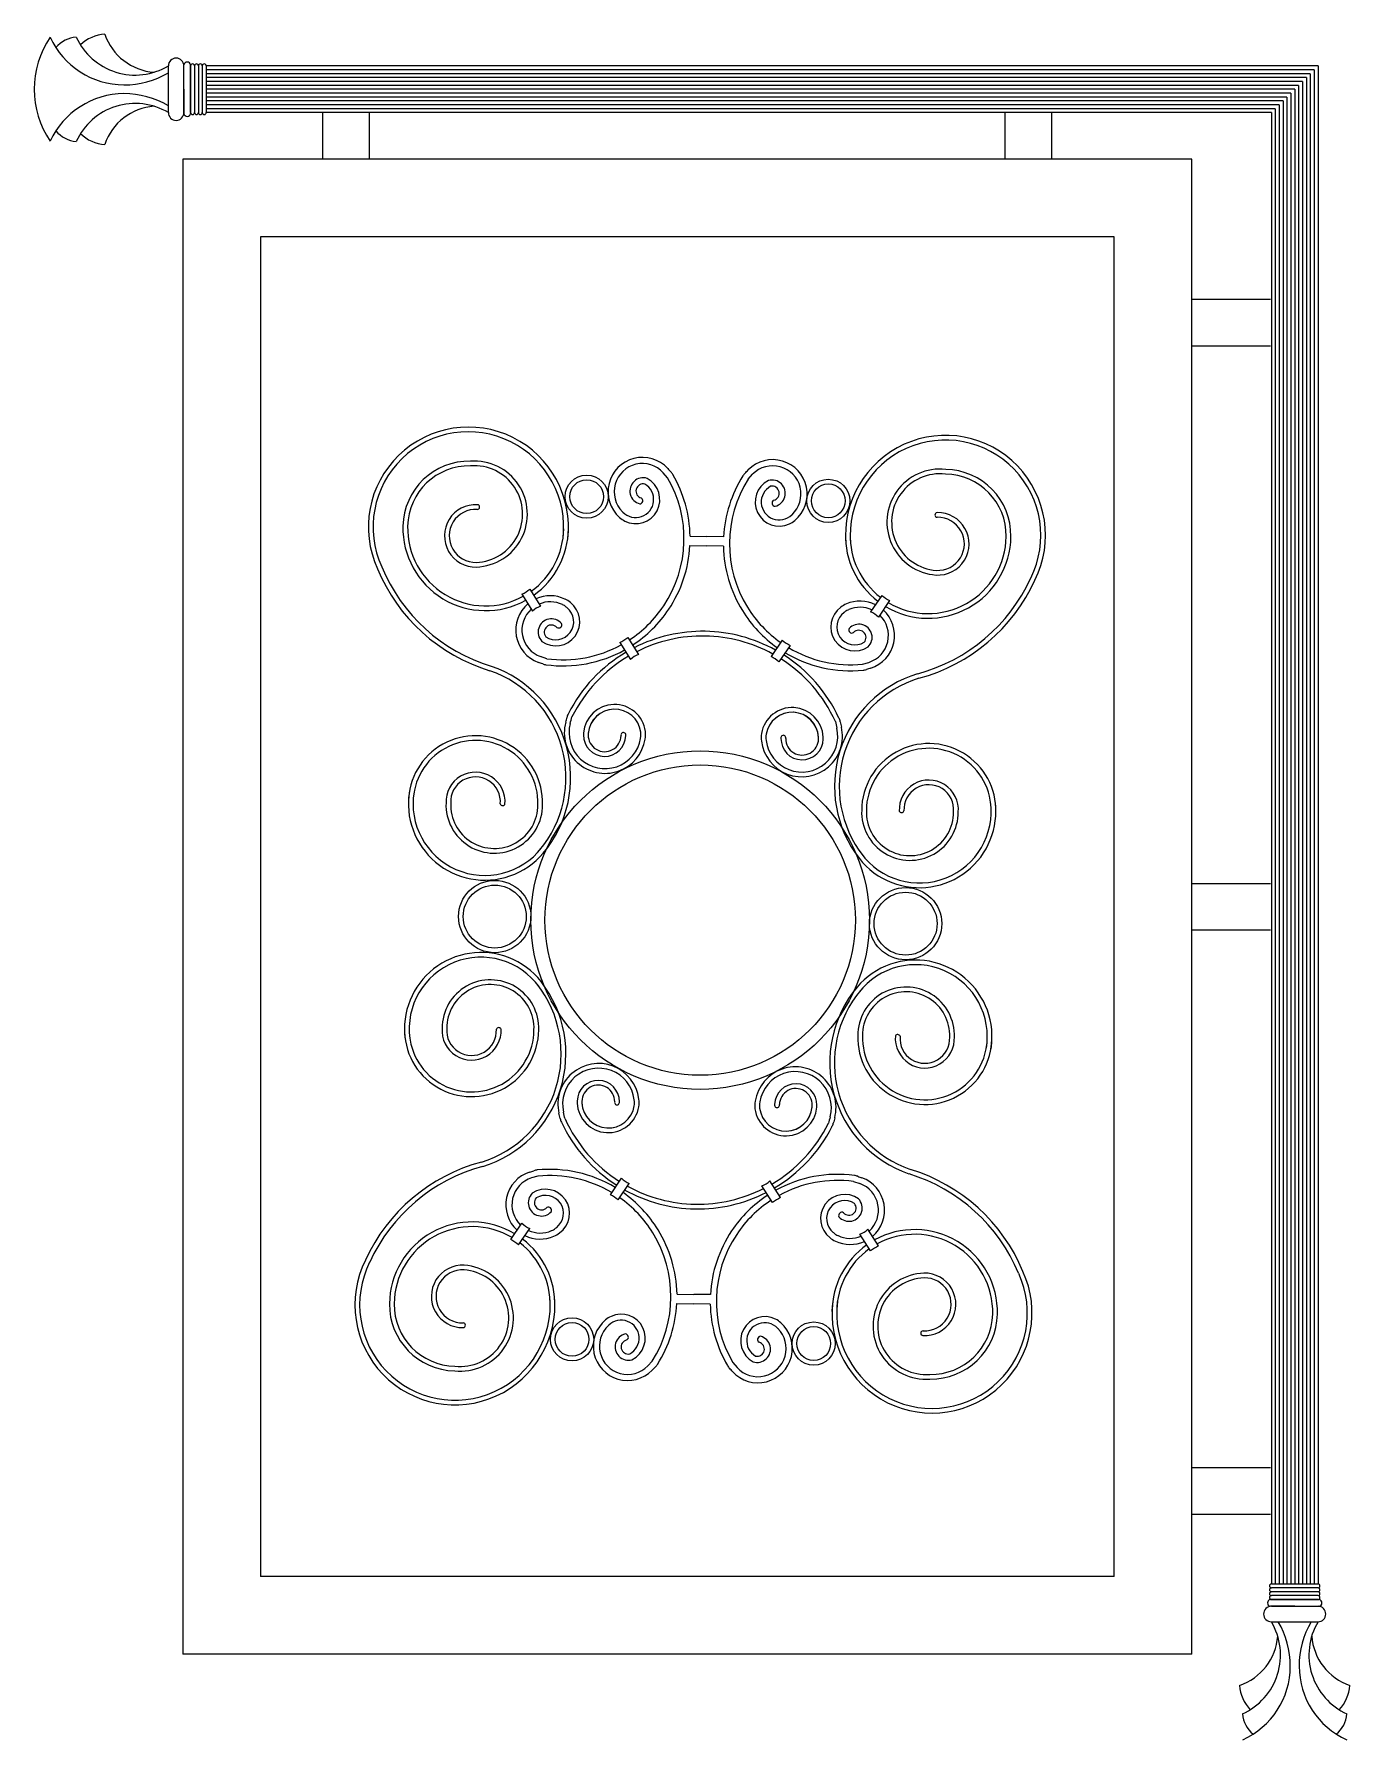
# Model space of a CAD drawing. Header units: millimetres. Extents: x 587797 to 2274247, y 1711 to 439204.
# Drawn here: x 1018889 to 1019713, y 288877 to 289946 of the extents above; entities that cross this region are included whole.
import ezdxf

# ---------------------------------------------------------------- set-up
doc = ezdxf.new("R2010")
doc.units = ezdxf.units.MM
doc.layers.add('finiture', color=7, linetype='Continuous', lineweight=20)

msp = doc.modelspace()

# ---------------------------------------------------------------- linework, layer by layer
at = {"layer": 'finiture', "linetype": 'Continuous'}
for p, q in [((1018973.049, 289897.019, 1145.373), (1018973.049, 289926.242, 1145.373)), ((1018982.79, 289911.631, 1145.373), (1018982.79, 289926.866, 1145.373)), ((1018982.79, 289897.019, 1145.373), (1018982.79, 289926.242, 1145.373)), ((1018986.991, 289897.019, 1145.373), (1018986.991, 289926.866, 1145.373)), ((1018986.991, 289926.242, 1145.373), (1018986.991, 289896.396, 1145.373)), ((1018989.426, 289926.242, 1145.373), (1018989.426, 289897.019, 1145.373)), ((1018991.861, 289926.242, 1145.373), (1018991.861, 289897.019, 1145.373)), ((1018994.296, 289926.242, 1145.373), (1018994.296, 289897.019, 1145.373)), ((1018996.732, 289926.242, 1145.373), (1018996.732, 289897.019, 1145.373)), ((1019693.091, 289926.242, 1145.373), (1018996.732, 289926.242, 1145.373)), ((1019690.656, 289923.807, 1145.373), (1018996.732, 289923.807, 1145.373)), ((1019688.221, 289921.372, 1145.373), (1018996.732, 289921.372, 1145.373)), ((1019685.785, 289918.937, 1145.373), (1018996.732, 289918.937, 1145.373)), ((1019685.785, 289918.937, 1145.373), (1019685.785, 288975.139, 1145.373)), ((1019688.221, 289921.372, 1145.373), (1019688.221, 288975.139, 1145.373)), ((1019690.656, 289923.807, 1145.373), (1019690.656, 288975.139, 1145.373)), ((1019693.091, 289926.242, 1145.373), (1019693.091, 288975.139, 1145.373)), ((1018982.79, 289911.631, 1145.373), (1018982.79, 289896.396, 1145.373)), ((1019683.35, 289916.501, 1145.373), (1018996.732, 289916.501, 1145.373)), ((1019680.915, 289914.066, 1145.373), (1018996.732, 289914.066, 1145.373)), ((1019678.48, 289911.631, 1145.373), (1018996.732, 289911.631, 1145.373)), ((1019676.044, 289909.196, 1145.373), (1018996.732, 289909.196, 1145.373)), ((1019676.044, 289909.196, 1145.373), (1019676.044, 288975.139, 1145.373)), ((1019678.48, 289911.631, 1145.373), (1019678.48, 288975.139, 1145.373)), ((1019680.915, 289914.066, 1145.373), (1019680.915, 288975.139, 1145.373)), ((1019683.35, 289916.501, 1145.373), (1019683.35, 288975.139, 1145.373)), ((1019673.609, 289906.76, 1145.373), (1018996.732, 289906.76, 1145.373)), ((1019671.174, 289904.325, 1145.373), (1018996.732, 289904.325, 1145.373)), ((1019668.739, 289901.89, 1145.373), (1018996.732, 289901.89, 1145.373)), ((1019666.303, 289899.455, 1145.373), (1018996.732, 289899.455, 1145.373)), ((1019663.868, 289897.019, 1145.373), (1018996.732, 289897.019, 1145.373)), ((1019069.789, 289867.796, 1145.373), (1019069.789, 289897.019, 1145.373)), ((1019099.012, 289867.796, 1145.373), (1019099.012, 289897.019, 1145.373)), ((1019497.169, 289867.796, 1145.373), (1019497.169, 289897.019, 1145.373)), ((1019526.392, 289867.796, 1145.373), (1019526.392, 289897.019, 1145.373)), ((1019663.868, 289897.019, 1145.373), (1019663.868, 288975.139, 1145.373)), ((1019666.303, 289899.455, 1145.373), (1019666.303, 288975.139, 1145.373)), ((1019668.739, 289901.89, 1145.373), (1019668.739, 288975.139, 1145.373)), ((1019671.174, 289904.325, 1145.373), (1019671.174, 288975.139, 1145.373)), ((1019673.609, 289906.76, 1145.373), (1019673.609, 288975.139, 1145.373)), ((1019614.061, 289780.127, 1145.373), (1019663.379, 289780.127, 1145.373)), ((1019614.061, 289750.904, 1145.373), (1019663.379, 289750.904, 1145.373)), ((1019614.061, 289414.109, 1145.373), (1019663.379, 289414.109, 1145.373)), ((1019614.061, 289384.886, 1145.373), (1019663.379, 289384.886, 1145.373)), ((1019614.061, 289048.091, 1145.373), (1019663.379, 289048.091, 1145.373)), ((1019614.061, 289018.868, 1145.373), (1019663.379, 289018.868, 1145.373)), ((1019693.091, 288975.139, 1145.373), (1019663.868, 288975.139, 1145.373)), ((1019693.091, 288972.704, 1145.373), (1019663.868, 288972.704, 1145.373)), ((1019693.091, 288970.269, 1145.373), (1019663.868, 288970.269, 1145.373)), ((1019693.091, 288967.834, 1145.373), (1019663.868, 288967.834, 1145.373)), ((1019693.091, 288965.398, 1145.373), (1019663.244, 288965.398, 1145.373)), ((1019678.48, 288961.198, 1145.373), (1019663.244, 288961.198, 1145.373)), ((1019663.868, 288965.398, 1145.373), (1019693.715, 288965.398, 1145.373)), ((1019663.868, 288961.198, 1145.373), (1019693.091, 288961.198, 1145.373)), ((1019678.48, 288961.198, 1145.373), (1019693.715, 288961.198, 1145.373)), ((1019663.868, 288951.457, 1145.373), (1019693.091, 288951.457, 1145.373))]:
    msp.add_line(p, q, dxfattribs=at)
at = {"layer": 'finiture'}
for p, q in [((1018982.12, 289867.796, 1145.373), (1018982.12, 288931.199, 1145.373)), ((1019614.061, 289867.796, 1145.373), (1018982.12, 289867.796, 1145.373)), ((1019614.061, 288931.199, 1145.373), (1019614.061, 289867.796, 1145.373)), ((1019030.825, 289819.091, 1145.373), (1019030.825, 288979.904, 1145.373)), ((1019565.356, 289819.091, 1145.373), (1019030.825, 289819.091, 1145.373)), ((1019565.356, 288979.904, 1145.373), (1019565.356, 289819.091, 1145.373)), ((1019285.681, 289668.266, 1145.373), (1019283.007, 289671.394, 1145.373)), ((1019336.15, 289667.392, 1145.373), (1019338.931, 289670.426, 1145.373)), ((1019299.824, 289631.618, 1145.373), (1019310.286, 289631.437, 1145.373)), ((1019320.747, 289631.256, 1145.373), (1019310.286, 289631.437, 1145.373)), ((1019299.723, 289625.728, 1145.373), (1019310.184, 289625.547, 1145.373)), ((1019320.645, 289625.366, 1145.373), (1019310.184, 289625.547, 1145.373)), ((1019199.483, 289598.351, 1145.373), (1019206.118, 289587.844, 1145.373)), ((1019194.499, 289595.21, 1145.373), (1019201.136, 289584.699, 1145.373)), ((1019419.876, 289594.536, 1145.373), (1019412.882, 289584.265, 1145.373)), ((1019424.748, 289591.224, 1145.373), (1019417.751, 289580.949, 1145.373)), ((1019255.857, 289564.943, 1145.373), (1019262.494, 289554.432, 1145.373)), ((1019260.841, 289568.084, 1145.373), (1019267.476, 289557.577, 1145.373)), ((1019357.507, 289566.411, 1145.373), (1019350.513, 289556.14, 1145.373)), ((1019210.052, 289554.874, 1145.373), (1019206.137, 289556.141, 1145.373)), ((1019362.38, 289563.099, 1145.373), (1019355.382, 289552.824, 1145.373)), ((1019407.809, 289551.451, 1145.373), (1019411.766, 289552.581, 1145.373)), ((1019204.44, 289230.711, 1145.373), (1019200.483, 289229.581, 1145.373)), ((1019249.869, 289219.063, 1145.373), (1019256.866, 289229.338, 1145.373)), ((1019254.741, 289215.751, 1145.373), (1019261.736, 289226.022, 1145.373)), ((1019351.408, 289214.078, 1145.373), (1019344.773, 289224.585, 1145.373)), ((1019356.391, 289217.219, 1145.373), (1019349.754, 289227.73, 1145.373)), ((1019402.197, 289227.288, 1145.373), (1019406.112, 289226.021, 1145.373)), ((1019187.5, 289190.938, 1145.373), (1019194.497, 289201.213, 1145.373)), ((1019192.373, 289187.627, 1145.373), (1019199.367, 289197.898, 1145.373)), ((1019412.766, 289183.811, 1145.373), (1019406.131, 289194.318, 1145.373)), ((1019417.749, 289186.952, 1145.373), (1019411.112, 289197.463, 1145.373)), ((1019291.502, 289150.907, 1145.373), (1019301.963, 289150.725, 1145.373)), ((1019291.604, 289156.797, 1145.373), (1019302.065, 289156.616, 1145.373)), ((1019312.424, 289150.544, 1145.373), (1019301.963, 289150.725, 1145.373)), ((1019312.526, 289156.434, 1145.373), (1019302.065, 289156.616, 1145.373)), ((1019276.099, 289114.77, 1145.373), (1019273.318, 289111.736, 1145.373)), ((1019326.568, 289113.896, 1145.373), (1019329.242, 289110.768, 1145.373)), ((1019565.356, 288979.904, 1145.373), (1019030.825, 288979.904, 1145.373)), ((1019614.061, 288931.199, 1145.373), (1018982.12, 288931.199, 1145.373))]:
    msp.add_line(p, q, dxfattribs=at)
for centre, radius in [((1019235.025, 289656.376, 1145.373), 13.537), ((1019235.025, 289656.376, 1145.373), 10.592), ((1019386.364, 289653.756, 1145.373), 13.537), ((1019386.364, 289653.756, 1145.373), 10.592), ((1019306.124, 289391.081, 1145.373), 106.037), ((1019306.124, 289391.081, 1145.373), 97.201), ((1019177.444, 289393.309, 1145.373), 22.662), ((1019177.444, 289393.309, 1145.373), 19.717), ((1019434.805, 289388.853, 1145.373), 22.662), ((1019434.805, 289388.853, 1145.373), 19.717), ((1019225.885, 289128.406, 1145.373), 13.537), ((1019225.885, 289128.406, 1145.373), 10.592), ((1019377.224, 289125.786, 1145.373), 13.537), ((1019377.224, 289125.786, 1145.373), 10.592)]:
    msp.add_circle(centre, radius, dxfattribs=at)
at = {"layer": 'finiture', "linetype": 'Continuous'}
for centre, radius, start, end in [((1018946.559, 289911.631, 1145.373), 57.591, 145.553296, 214.446704), ((1018945.448, 289965.361, 1145.373), 50.978, 204.517676, 269.732575), ((1018917.011, 289925.735, 1145.373), 18.698, 95.096396, 140.256088), ((1018952.29, 289961.069, 1145.373), 40.544, 204.338402, 300.797772), ((1018934.865, 289921.843, 1145.373), 24.388, 93.843994, 133.782785), ((1018966.673, 289957.5, 1145.373), 35.307, 198.705937, 265.834206), ((1018977.919, 289926.242, 1145.373), 4.871, 0, 180), ((1018984.89, 289926.554, 1145.373), 2.123, 8.445334, 171.554666), ((1018945.252, 289969.4, 1145.373), 55.016, 269.955686, 300.347421), ((1018988.208, 289926.242, 1145.373), 1.218, 0, 180), ((1018990.644, 289926.242, 1145.373), 1.218, 0, 180), ((1018993.079, 289926.242, 1145.373), 1.218, 0, 180), ((1018995.514, 289926.242, 1145.373), 1.218, 0, 180), ((1018945.448, 289857.901, 1145.373), 50.978, 90.267425, 155.482324), ((1018945.252, 289853.862, 1145.373), 55.016, 59.652579, 90.044314), ((1018952.29, 289862.193, 1145.373), 40.544, 59.202228, 155.661598), ((1018966.673, 289865.762, 1145.373), 35.307, 94.165794, 161.294063), ((1018977.919, 289897.019, 1145.373), 4.871, 180, 0), ((1018984.89, 289896.707, 1145.373), 2.123, 188.445334, 351.554666), ((1018988.208, 289897.019, 1145.373), 1.218, 180, 0), ((1018990.644, 289897.019, 1145.373), 1.218, 180, 0), ((1018993.079, 289897.019, 1145.373), 1.218, 180, 0), ((1018995.514, 289897.019, 1145.373), 1.218, 180, 0), ((1018917.011, 289897.526, 1145.373), 18.698, 219.743912, 264.903604), ((1018934.865, 289901.418, 1145.373), 24.388, 226.217215, 266.156006), ((1019663.868, 288973.922, 1145.373), 1.218, 90, 270), ((1019663.868, 288971.487, 1145.373), 1.218, 90, 270), ((1019663.868, 288969.051, 1145.373), 1.218, 90, 270), ((1019663.868, 288966.616, 1145.373), 1.218, 90, 270), ((1019693.091, 288973.922, 1145.373), 1.218, 270, 90), ((1019693.091, 288971.487, 1145.373), 1.218, 270, 90), ((1019693.091, 288969.051, 1145.373), 1.218, 270, 90), ((1019693.091, 288966.616, 1145.373), 1.218, 270, 90), ((1019663.868, 288956.327, 1145.373), 4.871, 90, 270), ((1019663.556, 288963.298, 1145.373), 2.123, 98.445334, 261.554666), ((1019693.091, 288956.327, 1145.373), 4.871, 270, 90), ((1019693.403, 288963.298, 1145.373), 2.123, 278.445334, 81.554666), ((1019629.042, 288930.698, 1145.373), 40.544, 294.338402, 30.797772), ((1019620.711, 288923.66, 1145.373), 55.016, 359.955686, 30.347421), ((1019736.248, 288923.66, 1145.373), 55.016, 149.652579, 180.044314), ((1019727.917, 288930.698, 1145.373), 40.544, 149.202228, 245.661598), ((1019632.611, 288945.08, 1145.373), 35.307, 288.705937, 355.834206), ((1019724.348, 288945.08, 1145.373), 35.307, 184.165794, 251.294063), ((1019624.749, 288923.856, 1145.373), 50.978, 294.517676, 359.732575), ((1019732.21, 288923.856, 1145.373), 50.978, 180.267425, 245.482324), ((1019668.267, 288913.273, 1145.373), 24.388, 183.843994, 223.782785), ((1019688.692, 288913.273, 1145.373), 24.388, 316.217215, 356.156006), ((1019664.375, 288895.418, 1145.373), 18.698, 185.096396, 230.256088), ((1019692.584, 288895.418, 1145.373), 18.698, 309.743912, 354.903604)]:
    msp.add_arc(centre, radius, start, end, dxfattribs=at)
at = {"layer": 'finiture'}
for centre, radius, start, end in [((1019160.944, 289637.307, 1145.373), 62.654, 353.067252, 204.593901), ((1019160.944, 289637.307, 1145.373), 59.709, 353.067252, 204.593901), ((1019459.741, 289632.134, 1145.373), 62.654, 333.422444, 184.949094), ((1019459.741, 289632.134, 1145.373), 59.709, 333.422444, 184.949094), ((1019161.516, 289637.047, 1145.373), 41.581, 89.008173, 178.69962), ((1019161.516, 289637.047, 1145.373), 38.636, 88.81077, 178.69962), ((1019164.646, 289645.47, 1145.373), 33.24, 272.260559, 94.158021), ((1019164.646, 289645.47, 1145.373), 30.294, 272.260559, 94.407359), ((1019269.95, 289659.454, 1145.373), 21.523, 42.440911, 228.233065), ((1019269.95, 289659.454, 1145.373), 17.694, 42.440911, 225.042348), ((1028102.317, 297736.086, 1145.373), 11946.881, 222.4409114, 222.4544215), ((1019280.389, 289665.179, 1145.373), 9.956, 30.251724, 42.454421), ((1010804.06, 298035.56, 1145.373), 11946.881, 315.5619242, 315.5754343), ((1019351.567, 289658.041, 1145.373), 21.523, 309.78328, 135.575434), ((1019351.567, 289658.041, 1145.373), 17.694, 312.973998, 135.575434), ((1019456.323, 289640.42, 1145.373), 33.24, 83.858325, 265.755787), ((1019459.16, 289631.894, 1145.373), 41.581, 359.316726, 89.008173), ((1019265.73, 289654.569, 1145.373), 11.259, 224.038306, 59.329105), ((1019265.73, 289654.569, 1145.373), 15.088, 243.117537, 61.31803), ((1019270.41, 289659.886, 1145.373), 8.324, 72.077753, 255.059774), ((1019270.41, 289659.886, 1145.373), 4.495, 76.316721, 255.059774), ((1019220.158, 289630.051, 1145.373), 75.853, 326.297799, 30.251724), ((1019220.158, 289630.051, 1145.373), 79.682, 1.12662, 30.251724), ((1019400.311, 289626.932, 1145.373), 79.682, 147.764622, 176.889725), ((1019400.311, 289626.932, 1145.373), 75.853, 147.764622, 211.718546), ((1019341.332, 289664.124, 1145.373), 9.956, 135.561924, 147.764622), ((1019355.615, 289653.013, 1145.373), 15.088, 116.698316, 294.898809), ((1019355.615, 289653.013, 1145.373), 11.259, 118.687241, 313.97804), ((1019351.122, 289658.488, 1145.373), 8.324, 282.956572, 105.938593), ((1019351.122, 289658.488, 1145.373), 4.495, 282.956572, 101.699625), ((1019456.323, 289640.42, 1145.373), 30.294, 83.608987, 265.755787), ((1019459.16, 289631.894, 1145.373), 38.636, 359.316726, 89.205576), ((1019165.556, 289631.821, 1145.373), 19.57, 86.841819, 271.174527), ((1019166.514, 289649.893, 1145.373), 1.473, 268.35638, 85.327258), ((1019268.23, 289653.834, 1145.373), 1.991, 270.996115, 59.123433), ((1019353.092, 289652.365, 1145.373), 1.991, 118.892913, 267.020231), ((1019165.556, 289631.821, 1145.373), 16.624, 86.841819, 271.174527), ((1019263.983, 289651.926, 1145.373), 11.947, 225.528446, 244.860792), ((1019246.625, 289636.095, 1145.373), 15.317, 44.038306, 45.042348), ((1019357.27, 289650.311, 1145.373), 11.947, 293.155554, 312.4879), ((1019374.069, 289633.888, 1145.373), 15.317, 132.973998, 133.97804), ((1019454.609, 289644.905, 1145.373), 1.473, 92.689088, 269.659965), ((1019454.942, 289626.811, 1145.373), 19.57, 266.841819, 91.174527), ((1019454.942, 289626.811, 1145.373), 16.624, 266.841819, 91.174527), ((1019171.762, 289636.814, 1145.373), 51.83, 178.69962, 298.965545), ((1019171.762, 289636.814, 1145.373), 48.884, 178.69962, 298.766236), ((1019171.762, 289636.814, 1145.373), 48.884, 305.675033, 359.316726), ((1019171.762, 289636.814, 1145.373), 51.83, 305.481279, 359.316726), ((1019448.912, 289632.016, 1145.373), 51.83, 178.69962, 232.535067), ((1019448.912, 289632.016, 1145.373), 48.884, 178.69962, 232.341313), ((1019448.912, 289632.016, 1145.373), 51.83, 239.050801, 359.316726), ((1019448.912, 289632.016, 1145.373), 48.884, 239.25011, 359.316726), ((1019220.158, 289630.051, 1145.373), 79.682, 326.297799, 356.889725), ((1019400.311, 289626.932, 1145.373), 79.682, 181.12662, 211.718546), ((1019207.149, 289654.133, 1145.373), 111.74, 202.578209, 252.98212), ((1019207.149, 289654.133, 1145.373), 108.794, 202.578209, 252.98212), ((1019171.762, 289636.814, 1145.373), 47.412, 298.657277, 305.780953), ((1019414.141, 289650.559, 1145.373), 108.804, 285.03538, 335.489451), ((1019414.146, 289650.55, 1145.373), 111.74, 285.034226, 335.438136), ((1019212.143, 289572.784, 1145.373), 21.523, 130.135183, 250.154688), ((1019212.143, 289572.784, 1145.373), 16.221, 111.807255, 132.731443), ((1019212.143, 289572.784, 1145.373), 21.523, 64.362533, 114.403514), ((1019212.143, 289572.784, 1145.373), 17.694, 64.362533, 112.686668), ((1019215.696, 289578.021, 1145.373), 15.088, 234.515484, 52.715977), ((1019215.696, 289578.021, 1145.373), 11.259, 236.504409, 51.184143), ((1019216.801, 289581.185, 1145.373), 8.118, 49.524743, 67.067153), ((1019216.801, 289581.185, 1145.373), 11.947, 47.734807, 67.067153), ((1019241.955, 289610.662, 1145.373), 30.633, 229.524743, 231.184143), ((1019220.158, 289630.051, 1145.373), 75.853, 303.263139, 326.297799), ((1019400.311, 289626.932, 1145.373), 75.853, 211.718546, 234.753207), ((1019402.97, 289574.779, 1145.373), 15.088, 125.300369, 303.500862), ((1019401.975, 289577.979, 1145.373), 11.947, 110.949192, 130.281538), ((1019406.339, 289569.422, 1145.373), 21.523, 63.612831, 113.653812), ((1019406.339, 289569.422, 1145.373), 17.694, 65.329677, 113.653812), ((1019448.912, 289632.016, 1145.373), 47.412, 232.235392, 239.359069), ((1019212.143, 289572.784, 1145.373), 17.694, 131.852029, 250.154688), ((1019212.949, 289571.492, 1145.373), 8.324, 40.77374, 223.755761), ((1019212.949, 289571.492, 1145.373), 4.495, 40.77374, 219.516793), ((1019217.446, 289576.092, 1145.373), 1.991, 236.710081, 24.837399), ((1019220.158, 289630.051, 1145.373), 79.682, 303.215377, 326.297799), ((1019400.311, 289626.932, 1145.373), 79.682, 211.718546, 234.800968), ((1019402.97, 289574.779, 1145.373), 11.259, 126.832203, 301.511936), ((1019377.856, 289608.31, 1145.373), 30.633, 306.832203, 308.491603), ((1019401.975, 289577.979, 1145.373), 8.118, 110.949192, 128.491603), ((1019405.488, 289568.159, 1145.373), 8.324, 314.260585, 137.242605), ((1019406.339, 289569.422, 1145.373), 17.694, 287.861658, 46.164317), ((1019406.339, 289569.422, 1145.373), 16.221, 45.284903, 66.209091), ((1019406.339, 289569.422, 1145.373), 21.523, 287.861658, 47.881162), ((1019233.12, 289606.547, 1145.373), 47.412, 298.657277, 305.780953), ((1019307.625, 289477.73, 1145.373), 94.298, 89.008173, 116.986376), ((1019307.625, 289477.73, 1145.373), 91.353, 89.008173, 116.815529), ((1019307.625, 289477.73, 1145.373), 91.353, 61.200817, 89.008173), ((1019307.625, 289477.73, 1145.373), 94.298, 61.02997, 89.008173), ((1019386.543, 289603.891, 1145.373), 47.412, 232.235392, 239.359069), ((1019401.154, 289572.911, 1145.373), 1.991, 153.178947, 301.306264), ((1019405.488, 289568.159, 1145.373), 4.495, 318.499552, 137.242605), ((1019220.158, 289630.051, 1145.373), 79.682, 262.343875, 298.977594), ((1019220.158, 289630.051, 1145.373), 75.853, 262.343875, 298.811226), ((1019307.625, 289477.73, 1145.373), 94.298, 120.572971, 152.962097), ((1019307.625, 289477.73, 1145.373), 91.353, 120.518258, 153.569503), ((1019273.501, 289542.517, 1145.373), 16.221, 111.807255, 132.731443), ((1019343.97, 289541.297, 1145.373), 16.221, 45.284903, 66.209091), ((1019307.625, 289477.73, 1145.373), 91.353, 24.446843, 57.498087), ((1019307.625, 289477.73, 1145.373), 94.298, 25.054248, 57.443374), ((1019400.311, 289626.932, 1145.373), 79.682, 239.038752, 275.672471), ((1019400.311, 289626.932, 1145.373), 75.853, 239.20512, 275.672471), ((1019151.195, 289480.342, 1145.373), 70.868, 320.128633, 70.846514), ((1019151.195, 289480.342, 1145.373), 73.813, 320.11978, 70.846514), ((1015149.087, 278315.152, 1145.373), 11946.881, 70.1411775, 70.1546875), ((1019210.868, 289560.946, 1145.373), 9.956, 250.141177, 262.343875), ((1019464.051, 289474.926, 1145.373), 73.813, 107.169832, 217.896566), ((1019407.203, 289557.547, 1145.373), 9.956, 275.672471, 287.875168), ((1023077.285, 278177.896, 1145.373), 11946.881, 107.8616581, 107.8751682), ((1019464.051, 289474.926, 1145.373), 70.868, 107.169832, 217.887713), ((1019252.483, 289506.671, 1145.373), 19.517, 7.571165, 175.121686), ((1019252.483, 289506.671, 1145.373), 16.572, 7.571165, 175.121686), ((1019252.483, 289506.671, 1145.373), 16.572, 7.571165, 174.776732), ((1019363.734, 289504.745, 1145.373), 19.517, 2.89466, 170.445181), ((1019246.504, 289508.507, 1145.373), 25.471, 165.151285, 350.943439), ((1005555.7, 293138.23, 1145.373), 14138.321, 345.1512848, 345.1647949), ((1019234.127, 289515.241, 1145.373), 11.782, 152.962097, 165.164795), ((1019246.504, 289508.507, 1145.373), 22.525, 165.151285, 350.943439), ((1005555.7, 293138.23, 1145.373), 14141.267, 345.1512848, 345.1685229), ((1019369.774, 289506.373, 1145.373), 25.471, 187.072907, 12.865061), ((1019363.734, 289504.745, 1145.373), 16.572, 2.89466, 170.445181), ((1019363.734, 289504.745, 1145.373), 16.572, 3.239613, 170.445181), ((1019369.774, 289506.373, 1145.373), 22.525, 187.072907, 12.865061), ((1033178.014, 292660.022, 1145.373), 14141.267, 192.8478227, 192.8650609), ((1019382.377, 289512.674, 1145.373), 11.782, 12.851551, 25.054248), ((1033178.014, 292660.022, 1145.373), 14138.321, 192.8515508, 192.8650609), ((1019165.406, 289464.561, 1145.373), 42.038, 358.357577, 179.658769), ((1019165.406, 289464.561, 1145.373), 39.093, 358.357577, 179.658769), ((1019253.358, 289507.979, 1145.373), 20.324, 179.008173, 182.482472), ((1019246.269, 289506.87, 1145.373), 13.218, 179.008173, 359.008173), ((1019253.358, 289507.979, 1145.373), 17.379, 179.33827, 182.784056), ((1019246.269, 289506.87, 1145.373), 10.272, 178.521749, 359.008173), ((1019258.019, 289507.063, 1145.373), 1.525, 343.948899, 194.067446), ((1019257.816, 289507.38, 1145.373), 11.193, 348.238819, 7.571165), ((1019257.816, 289507.38, 1145.373), 14.138, 348.238819, 7.571165), ((1019358.43, 289505.638, 1145.373), 14.138, 170.445181, 189.777527), ((1019358.43, 289505.638, 1145.373), 11.193, 170.445181, 189.777527), ((1019358.216, 289505.328, 1145.373), 1.525, 343.948899, 194.067446), ((1019369.952, 289504.729, 1145.373), 13.218, 179.008173, 359.008173), ((1019369.952, 289504.729, 1145.373), 10.272, 179.008173, 359.494597), ((1019362.906, 289506.082, 1145.373), 17.379, 355.23229, 358.678076), ((1019362.906, 289506.082, 1145.373), 20.324, 355.533874, 359.008173), ((1019449.302, 289459.646, 1145.373), 42.038, 358.357577, 179.658769), ((1019449.302, 289459.646, 1145.373), 39.093, 358.357577, 179.658769), ((1019165.417, 289465.234, 1145.373), 18.512, 354.891183, 183.125162), ((1019165.417, 289465.234, 1145.373), 15.567, 354.891183, 183.125162), ((1019171.288, 289464.015, 1145.373), 47.927, 170.389877, 289.128561), ((1019171.288, 289464.015, 1145.373), 44.981, 170.389877, 322.125529), ((1019449.314, 289460.319, 1145.373), 18.512, 354.891183, 183.125162), ((1019449.314, 289460.319, 1145.373), 15.567, 354.891183, 183.125162), ((1019177.167, 289463.278, 1145.373), 30.261, 177.675268, 0.341078), ((1019177.167, 289463.278, 1145.373), 27.316, 177.675268, 0.341078), ((1019182.451, 289464.418, 1145.373), 1.632, 200.424533, 329.357834), ((1019443.405, 289459.304, 1145.373), 44.981, 215.890817, 7.626469), ((1019437.503, 289458.77, 1145.373), 30.261, 177.675268, 0.341078), ((1019437.503, 289458.77, 1145.373), 27.316, 177.675268, 0.341078), ((1019443.405, 289459.304, 1145.373), 47.927, 248.887784, 7.626469), ((1019432.262, 289460.093, 1145.373), 1.632, 208.658511, 337.591813), ((1019171.288, 289464.015, 1145.373), 47.927, 289.128561, 319.696172), ((1019443.405, 289459.304, 1145.373), 47.927, 218.320174, 248.887784), ((1019168.844, 289322.858, 1145.373), 47.927, 68.887784, 187.626469), ((1019168.844, 289322.858, 1145.373), 44.981, 35.890817, 187.626469), ((1019168.844, 289322.858, 1145.373), 47.927, 38.320174, 68.887784), ((1019440.961, 289318.147, 1145.373), 47.927, 109.128561, 139.696172), ((1019440.961, 289318.147, 1145.373), 44.981, 350.389877, 142.125529), ((1019440.961, 289318.147, 1145.373), 47.927, 350.389877, 109.128561), ((1019174.745, 289323.392, 1145.373), 30.261, 357.675268, 180.341078), ((1019148.198, 289307.237, 1145.373), 73.813, 287.169832, 37.896566), ((1019174.745, 289323.392, 1145.373), 27.316, 357.675268, 180.341078), ((1019148.198, 289307.237, 1145.373), 70.868, 287.169832, 37.887713), ((1019461.054, 289301.82, 1145.373), 73.813, 140.11978, 250.846514), ((1019461.054, 289301.82, 1145.373), 70.868, 140.128633, 250.846514), ((1019435.082, 289318.885, 1145.373), 30.261, 357.675268, 180.341078), ((1019435.082, 289318.885, 1145.373), 27.316, 357.675268, 180.341078), ((1019162.946, 289322.516, 1145.373), 42.038, 178.357577, 359.658769), ((1019162.946, 289322.516, 1145.373), 39.093, 178.357577, 359.658769), ((1019162.935, 289321.843, 1145.373), 18.512, 174.891183, 3.125162), ((1019162.935, 289321.843, 1145.373), 15.567, 174.891183, 3.125162), ((1019179.987, 289322.069, 1145.373), 1.632, 28.658511, 157.591813), ((1019429.797, 289317.745, 1145.373), 1.632, 20.424533, 149.357834), ((1019446.843, 289317.602, 1145.373), 42.038, 178.357577, 359.658769), ((1019446.843, 289317.602, 1145.373), 39.093, 178.357577, 359.658769), ((1019446.832, 289316.928, 1145.373), 18.512, 174.891183, 3.125162), ((1019446.832, 289316.928, 1145.373), 15.567, 174.891183, 3.125162), ((1019242.475, 289275.789, 1145.373), 25.471, 7.072907, 192.865061), ((1019242.475, 289275.789, 1145.373), 22.525, 7.072907, 192.865061), ((1019365.745, 289273.655, 1145.373), 25.471, 345.151285, 170.943439), ((1019242.296, 289277.434, 1145.373), 13.218, 359.008173, 179.008173), ((1019242.296, 289277.434, 1145.373), 10.272, 359.008173, 179.494597), ((1019365.745, 289273.655, 1145.373), 22.525, 345.151285, 170.943439), ((1019365.98, 289275.292, 1145.373), 13.218, 359.008173, 179.008173), ((1019249.343, 289276.08, 1145.373), 20.324, 175.533874, 179.008173), ((1019248.515, 289277.417, 1145.373), 19.517, 182.89466, 350.445181), ((1019248.515, 289277.417, 1145.373), 16.572, 182.89466, 350.445181), ((1019249.343, 289276.08, 1145.373), 17.379, 175.23229, 178.678076), ((1019248.515, 289277.417, 1145.373), 16.572, 183.239613, 350.445181), ((1019254.033, 289276.834, 1145.373), 1.525, 163.948899, 14.067446), ((1019253.819, 289276.524, 1145.373), 11.193, 350.445181, 9.777527), ((1019253.819, 289276.524, 1145.373), 14.138, 350.445181, 9.777527), ((1019354.433, 289274.782, 1145.373), 14.138, 168.238819, 187.571165), ((1019354.433, 289274.782, 1145.373), 11.193, 168.238819, 187.571165), ((1019365.98, 289275.292, 1145.373), 10.272, 358.521749, 179.008173), ((1005434.234, 286122.14, 1145.373), 14138.321, 12.8515508, 12.8650609), ((1019229.872, 289269.488, 1145.373), 11.782, 192.851551, 205.054248), ((1005434.234, 286122.14, 1145.373), 14141.267, 12.8478227, 12.8650609), ((1019304.624, 289304.432, 1145.373), 91.353, 204.446843, 237.498087), ((1019359.765, 289275.491, 1145.373), 19.517, 187.571165, 355.121686), ((1019359.765, 289275.491, 1145.373), 16.572, 187.571165, 355.121686), ((1019359.765, 289275.491, 1145.373), 16.572, 187.571165, 354.776732), ((1019354.23, 289275.099, 1145.373), 1.525, 163.948899, 14.067446), ((1019358.891, 289274.183, 1145.373), 17.379, 359.33827, 2.784056), ((1019358.891, 289274.183, 1145.373), 20.324, 359.008173, 2.482472), ((1033056.549, 285643.932, 1145.373), 14141.267, 165.1512848, 165.1685229), ((1033056.549, 285643.932, 1145.373), 14138.321, 165.1512848, 165.1647949), ((1019304.624, 289304.432, 1145.373), 94.298, 205.054248, 237.443374), ((1019304.624, 289304.432, 1145.373), 91.353, 300.518258, 333.569503), ((1019304.624, 289304.432, 1145.373), 94.298, 300.572971, 332.962097), ((1019378.122, 289266.922, 1145.373), 11.782, 332.962097, 345.164795), ((1019198.103, 289131.612, 1145.373), 111.74, 105.034226, 155.438136), ((1019198.103, 289131.612, 1145.373), 108.794, 105.034226, 155.438136), ((1015534.964, 300604.266, 1145.373), 11946.881, 287.8616581, 287.8751682), ((1019205.046, 289224.615, 1145.373), 9.956, 95.672471, 107.875168), ((1019211.938, 289155.23, 1145.373), 79.682, 59.038752, 95.672471), ((1019405.099, 289128.029, 1145.373), 111.74, 22.578209, 72.98212), ((1019205.91, 289212.74, 1145.373), 21.523, 107.861658, 227.881162), ((1019205.91, 289212.74, 1145.373), 17.694, 107.861658, 226.164317), ((1019211.938, 289155.23, 1145.373), 75.853, 59.20512, 95.672471), ((1019268.279, 289240.865, 1145.373), 16.221, 225.284903, 246.209091), ((1019304.624, 289304.432, 1145.373), 91.353, 241.200817, 269.008173), ((1019304.624, 289304.432, 1145.373), 91.353, 269.008173, 296.815529), ((1019338.747, 289239.645, 1145.373), 16.221, 291.807255, 312.731443), ((1019392.091, 289152.111, 1145.373), 79.682, 82.343875, 118.977594), ((1019392.091, 289152.111, 1145.373), 75.853, 82.343875, 118.811226), ((1019401.38, 289221.216, 1145.373), 9.956, 70.141177, 82.343875), ((1023463.162, 300467.01, 1145.373), 11946.881, 250.1411775, 250.1546875), ((1019400.105, 289209.378, 1145.373), 17.694, 311.852029, 70.154688), ((1019400.105, 289209.378, 1145.373), 21.523, 310.135183, 70.154688), ((1019405.099, 289128.029, 1145.373), 108.794, 22.578209, 72.98212), ((1019206.76, 289214.003, 1145.373), 8.324, 134.260585, 317.242605), ((1019209.279, 289207.383, 1145.373), 15.088, 305.300369, 123.500862), ((1019206.76, 289214.003, 1145.373), 4.495, 138.499552, 317.242605), ((1019209.279, 289207.383, 1145.373), 11.259, 306.832203, 121.511936), ((1019225.706, 289178.271, 1145.373), 47.412, 52.235392, 59.359069), ((1019211.938, 289155.23, 1145.373), 75.853, 31.718546, 54.753207), ((1019211.938, 289155.23, 1145.373), 79.682, 31.718546, 54.800968), ((1019304.624, 289304.432, 1145.373), 94.298, 241.02997, 269.008173), ((1019304.624, 289304.432, 1145.373), 94.298, 269.008173, 296.986376), ((1019392.091, 289152.111, 1145.373), 79.682, 123.215377, 146.297799), ((1019392.091, 289152.111, 1145.373), 75.853, 123.263139, 146.297799), ((1019379.129, 289175.615, 1145.373), 47.412, 118.657277, 125.780953), ((1019396.553, 289204.141, 1145.373), 15.088, 54.515484, 232.715977), ((1019396.553, 289204.141, 1145.373), 11.259, 56.504409, 231.184143), ((1019399.299, 289210.67, 1145.373), 8.324, 220.77374, 43.755761), ((1019399.299, 289210.67, 1145.373), 4.495, 220.77374, 39.516793), ((1019163.337, 289150.146, 1145.373), 51.83, 59.050801, 179.316726), ((1019211.095, 289209.251, 1145.373), 1.991, 333.178947, 121.306264), ((1019394.803, 289206.07, 1145.373), 1.991, 56.710081, 204.837399), ((1019163.337, 289150.146, 1145.373), 48.884, 59.25011, 179.316726), ((1019163.337, 289150.146, 1145.373), 47.412, 52.235392, 59.359069), ((1019205.91, 289212.74, 1145.373), 16.221, 225.284903, 246.209091), ((1019163.337, 289150.146, 1145.373), 51.83, 358.69962, 52.535067), ((1019205.91, 289212.74, 1145.373), 21.523, 243.612831, 293.653812), ((1019205.91, 289212.74, 1145.373), 17.694, 245.329677, 293.653812), ((1019210.274, 289204.183, 1145.373), 8.118, 290.949192, 308.491603), ((1019210.274, 289204.183, 1145.373), 11.947, 290.949192, 310.281538), ((1019234.392, 289173.853, 1145.373), 30.633, 126.832203, 128.491603), ((1019211.938, 289155.23, 1145.373), 75.853, 327.764622, 31.718546), ((1019211.938, 289155.23, 1145.373), 79.682, 1.12662, 31.718546), ((1019392.091, 289152.111, 1145.373), 79.682, 146.297799, 176.889725), ((1019392.091, 289152.111, 1145.373), 75.853, 146.297799, 210.251724), ((1019395.448, 289200.977, 1145.373), 11.947, 227.734807, 247.067153), ((1019370.294, 289171.5, 1145.373), 30.633, 49.524743, 51.184143), ((1019395.448, 289200.977, 1145.373), 8.118, 229.524743, 247.067153), ((1019400.105, 289209.378, 1145.373), 17.694, 244.362533, 292.686668), ((1019400.105, 289209.378, 1145.373), 16.221, 291.807255, 312.731443), ((1019440.487, 289145.348, 1145.373), 51.83, 358.69962, 118.965545), ((1019440.487, 289145.348, 1145.373), 48.884, 358.69962, 118.766236), ((1019163.337, 289150.146, 1145.373), 48.884, 358.69962, 52.341313), ((1019440.487, 289145.348, 1145.373), 51.83, 125.481279, 179.316726), ((1019400.105, 289209.378, 1145.373), 21.523, 244.362533, 294.403514), ((1019440.487, 289145.348, 1145.373), 48.884, 125.675033, 179.316726), ((1019440.487, 289145.348, 1145.373), 47.412, 118.657277, 125.780953), ((1019152.508, 289150.028, 1145.373), 62.654, 153.422444, 4.949094), ((1019152.508, 289150.028, 1145.373), 59.709, 153.422444, 4.949094), ((1019157.307, 289155.351, 1145.373), 19.57, 86.841819, 271.174527), ((1019157.307, 289155.351, 1145.373), 16.624, 86.841819, 271.174527), ((1019155.925, 289141.742, 1145.373), 33.24, 263.858325, 85.755787), ((1019155.925, 289141.742, 1145.373), 30.294, 263.608987, 85.755787), ((1019451.305, 289144.855, 1145.373), 62.654, 173.067252, 24.593901), ((1019451.305, 289144.855, 1145.373), 59.709, 173.067252, 24.593901), ((1019447.603, 289136.693, 1145.373), 33.24, 92.260559, 274.158021), ((1019446.693, 289150.341, 1145.373), 19.57, 266.841819, 91.174527), ((1019447.603, 289136.693, 1145.373), 30.294, 92.260559, 274.407359), ((1019446.693, 289150.341, 1145.373), 16.624, 266.841819, 91.174527), ((1019153.089, 289150.268, 1145.373), 41.581, 179.316726, 269.008173), ((1019153.089, 289150.268, 1145.373), 38.636, 179.316726, 269.205576), ((1019211.938, 289155.23, 1145.373), 79.682, 327.764622, 356.889725), ((1019392.091, 289152.111, 1145.373), 79.682, 181.12662, 210.251724), ((1019157.639, 289137.257, 1145.373), 1.473, 272.689088, 89.659965), ((1019260.682, 289124.121, 1145.373), 21.523, 129.78328, 315.575434), ((1019254.979, 289131.851, 1145.373), 11.947, 113.155554, 132.4879), ((1019256.634, 289129.15, 1145.373), 11.259, 298.687241, 133.97804), ((1019256.634, 289129.15, 1145.373), 15.088, 296.698316, 114.898809), ((1019342.299, 289122.708, 1145.373), 21.523, 222.440911, 48.233065), ((1019346.519, 289127.594, 1145.373), 15.088, 63.117537, 241.31803), ((1019346.519, 289127.594, 1145.373), 11.259, 44.038306, 239.329105), ((1019348.266, 289130.236, 1145.373), 11.947, 45.528446, 64.860792), ((1019450.733, 289145.115, 1145.373), 38.636, 268.81077, 358.69962), ((1019450.733, 289145.115, 1145.373), 41.581, 269.008173, 358.69962), ((1019260.682, 289124.121, 1145.373), 17.694, 132.973998, 315.575434), ((1019238.18, 289148.274, 1145.373), 15.317, 312.973998, 313.97804), ((1019261.127, 289123.674, 1145.373), 8.324, 102.956572, 285.938593), ((1019261.127, 289123.674, 1145.373), 4.495, 102.956572, 281.699625), ((1019259.157, 289129.797, 1145.373), 1.991, 298.892913, 87.020231), ((1019342.299, 289122.708, 1145.373), 17.694, 222.440911, 45.042348), ((1019341.839, 289122.276, 1145.373), 8.324, 252.077753, 75.059774), ((1019344.019, 289128.328, 1145.373), 1.991, 90.996115, 239.123433), ((1019365.624, 289146.067, 1145.373), 15.317, 224.038306, 225.042348), ((1019445.735, 289132.27, 1145.373), 1.473, 88.35638, 265.327258), ((1019341.839, 289122.276, 1145.373), 4.495, 256.316721, 75.059774), ((1027808.189, 280746.602, 1145.373), 11946.881, 135.5619242, 135.5754343), ((1019270.917, 289118.038, 1145.373), 9.956, 315.561924, 327.764622), ((1019331.86, 289116.983, 1145.373), 9.956, 210.251724, 222.454421), ((1010509.932, 281046.076, 1145.373), 11946.881, 42.4409114, 42.4544215)]:
    msp.add_arc(centre, radius, start, end, dxfattribs=at)

doc.saveas('drawing.dxf')
